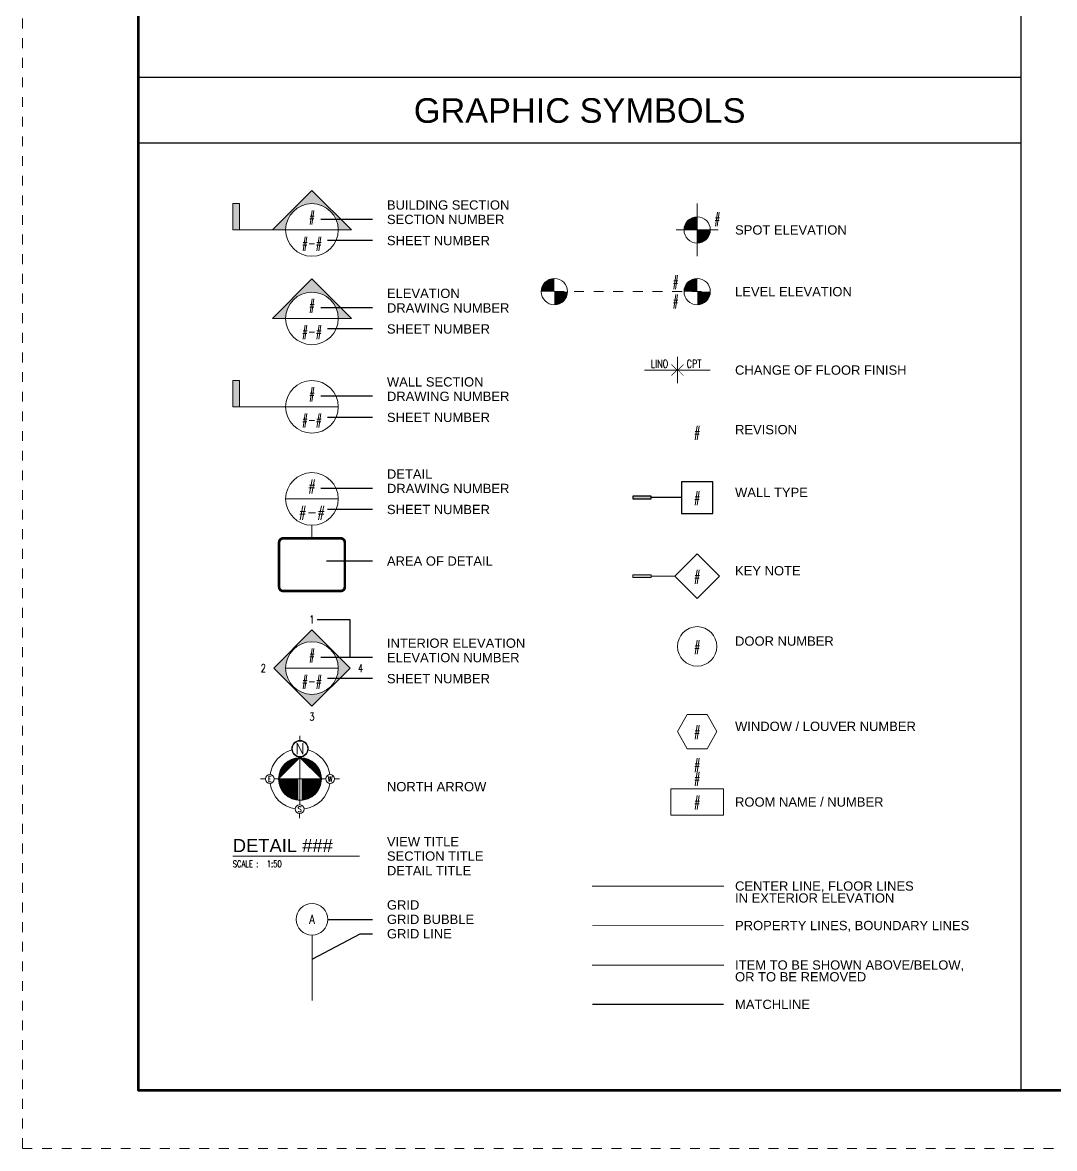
# Paper-space layout 'Symbols A1' of a CAD drawing. Header units: inches. Extents: x 0 to 35.1, y 0 to 23.5.
# Drawn here: x 0 to 10.51, y 0 to 11.46 of the extents above; entities that cross this region are included whole.
import ezdxf
from ezdxf.enums import TextEntityAlignment as Align

# ---------------------------------------------------------------- set-up
doc = ezdxf.new("R2010")
doc.units = ezdxf.units.IN
for name, pattern in [('CENTER', [2, 1.25, -0.25, 0.25, -0.25]), ('DASHDOT', [1, 0.5, -0.25, 0, -0.25]), ('DASHED', [0.75, 0.5, -0.25]), ('HIDDEN', [0.375, 0.25, -0.125]), ('PHANTOM', [2.5, 1.25, -0.25, 0.25, -0.25, 0.25, -0.25])]:
    doc.linetypes.add(name, pattern=pattern)
for name, color, linetype, lineweight in [('A-ANNO-GRID-IDEN', 4, 'Continuous', 5), ('A-ANNO-GRID-LINES', 20, 'CENTER', 13), ('A-ANNO-SYMB', 152, 'Continuous', 5), ('A-AREA', 172, 'Continuous', 15), ('A-DOOR-IDEN', 4, 'Continuous', 5), ('A-FLOR', 4, 'Continuous', 5), ('A-GLAZ-IDEN', 4, 'Continuous', 5), ('A-ROOM-IDEN', 10, 'Continuous', 5), ('G-ANNO-TEXT', 3, 'Continuous', 15), ('G-ANNO-TEXT-BOLD', 1, 'Continuous', 15), ('G-ANNO-TTLB', 7, 'Continuous', 50), ('G-PAPR-MEDM', 6, 'Continuous', 30), ('G-PAPR-THCK', 4, 'Continuous', 100)]:
    doc.layers.add(name, color=color, linetype=linetype, lineweight=lineweight)
doc.layers.add('A-ANNO-TXT', color=4, linetype='Continuous')
doc.layers.add('A-WALL', color=152, linetype='Continuous')
doc.layers.add('G-ANNO-REFR', color=253, linetype='DASHDOT', lineweight=5, plot=False)
doc.styles.add('C2', font='romanc.shx')
doc.styles.add('C3', font='romanc.shx', dxfattribs={"width": 0.9, "height": 9})
doc.styles.add('LLARGE', font='arial.ttf', dxfattribs={"height": 0.25})
doc.styles.add('NOTES', font='arial.ttf', dxfattribs={"height": 2})
doc.styles.add('NOTES_ROMANS', font='romans.shx', dxfattribs={"width": 0.75})
doc.styles.add('Small text', font='arial.ttf', dxfattribs={"height": 2.4})
doc.styles.add('SUB-TITLE', font='swisscb.ttf')
doc.styles.add('SUB-TITLE-2', font='swissc.ttf')
doc.styles.add('TITLE', font='swisscb.ttf')
doc.styles.add('TITLE_ARIAL', font='arial.ttf')

# ---------------------------------------------------------------- blocks, each defined once
blk = doc.blocks.new('*U173')
at = {"layer": 'G-ANNO-REFR'}
blk.add_lwpolyline([(0, 0), (892, 0), (892, 597), (0, 597)], close=True, dxfattribs=at)
at = {"layer": 'G-PAPR-THCK'}
blk.add_lwpolyline([(30, 582), (877, 582), (877, 15), (30, 15)], close=True, dxfattribs=at)
at = {"layer": 'G-ANNO-TEXT'}
for tag, p, height, style in [('GENERAL_NOTES_001', (801.7, 574.93), 2, 'NOTES'), ('GENERAL_NOTES_002', (802, 571.56), 2, 'NOTES'), ('GENERAL_NOTES_003', (802, 568.19), 2, 'NOTES'), ('GENERAL_NOTES_004', (802, 564.82), 2, 'NOTES'), ('GENERAL_NOTES_005', (802, 561.46), 2, 'NOTES'), ('GENERAL_NOTES_006', (802, 558.09), 2, 'NOTES'), ('GENERAL_NOTES_007', (802, 554.75), 2, 'NOTES'), ('GENERAL_NOTES_008', (801.92, 551.38), 2, 'NOTES'), ('GENERAL_NOTES_009', (802, 548.02), 2, 'NOTES'), ('GENERAL_NOTES_010', (802, 544.65), 2, 'NOTES'), ('GENERAL_NOTES_011', (802, 541.28), 2, 'NOTES'), ('GENERAL_NOTES_012', (802, 537.91), 2, 'NOTES'), ('GENERAL_NOTES_013', (802, 534.54), 2, 'NOTES'), ('GENERAL_NOTES_014', (802, 531.17), 2, 'NOTES'), ('GENERAL_NOTES_015', (802, 527.8), 2, 'NOTES'), ('GENERAL_NOTES_016', (802, 524.43), 2, 'NOTES'), ('GENERAL_NOTES_017', (801.88, 521.07), 2, 'NOTES'), ('GENERAL_NOTES_018', (802, 517.7), 2, 'NOTES'), ('GENERAL_NOTES_019', (801.96, 514.33), 2, 'NOTES'), ('GENERAL_NOTES_020', (802, 510.96), 2, 'NOTES'), ('GENERAL_NOTES_021', (801.88, 507.59), 2, 'NOTES'), ('GENERAL_NOTES_022', (802, 504.22), 2, 'NOTES'), ('GENERAL_NOTES_023', (801.89, 500.85), 2, 'NOTES'), ('GENERAL_NOTES_024', (802, 497.49), 2, 'NOTES'), ('GENERAL_NOTES_025', (801.87, 494.12), 2, 'NOTES'), ('GENERAL_NOTES_026', (802, 490.75), 2, 'NOTES'), ('GENERAL_NOTES_027', (802, 487.38), 2, 'NOTES'), ('GENERAL_NOTES_028', (802, 484.01), 2, 'NOTES'), ('GENERAL_NOTES_029', (802, 480.64), 2, 'NOTES'), ('GENERAL_NOTES_030', (801.89, 477.27), 2, 'NOTES'), ('GENERAL_NOTES_031', (802, 473.9), 2, 'NOTES'), ('GENERAL_NOTES_032', (802, 470.53), 2, 'NOTES'), ('GENERAL_NOTES_033', (802, 467.17), 2, 'NOTES'), ('GENERAL_NOTES_034', (801.88, 463.8), 2, 'NOTES'), ('GENERAL_NOTES_035', (802, 460.43), 2, 'NOTES'), ('SHEET_NOTES_001', (801.7, 440.81), 2, 'NOTES'), ('SHEET_NOTES_002', (801.92, 437.44), 2, 'NOTES'), ('SHEET_NOTES_003', (801.88, 434.07), 2, 'NOTES'), ('SHEET_NOTES_004', (801.96, 430.71), 2, 'NOTES'), ('SHEET_NOTES_005', (801.88, 427.34), 2, 'NOTES'), ('SHEET_NOTES_006', (801.89, 423.97), 2, 'NOTES'), ('SHEET_NOTES_007', (801.87, 420.6), 2, 'NOTES'), ('KEY_NOTES_001', (801.7, 324.29), 2, 'NOTES'), ('KEY_NOTES_002', (801.92, 320.92), 2, 'NOTES'), ('STRUCTURAL_CONSULTANT_NAME', (801.89, 168.81), 3, 'SUB-TITLE-2'), ('STRUCTURAL_CONSULTANT_ADDRESS1', (801.89, 164.81), 2, 'SUB-TITLE-2'), ('STRUCTURAL_CONSULTANT_ADDRESS2', (801.89, 161.43), 2, 'SUB-TITLE-2'), ('STRUCTURAL_CONSULTANT_PHONE', (801.89, 158.09), 2, 'SUB-TITLE-2'), ('MEP_CONSULTANT_NAME', (801.89, 147.61), 3, 'SUB-TITLE-2'), ('MEP_CONSULTANT_ADDRESS1', (801.89, 143.59), 2, 'SUB-TITLE-2'), ('MEP_CONSULTANT_ADDRESS2', (801.89, 140.21), 2, 'SUB-TITLE-2'), ('MEP_CONSULTANT_PHONE', (801.89, 136.88), 2, 'SUB-TITLE-2'), ('CLIENTNAME', (801.89, 124.46), 3, 'SUB-TITLE-2'), ('CLIENTADDRESS1', (801.89, 120.39), 2, 'SUB-TITLE-2'), ('CLIENTADDRESS2', (801.89, 117.01), 2, 'SUB-TITLE-2'), ('CLIENTPHONE', (801.89, 113.68), 2, 'SUB-TITLE-2'), ('DRAWING_NO', (820, 71.42), 4, 'SUB-TITLE-2')]:
    blk.add_attdef(tag, p, '', height=height, dxfattribs=dict(at, style=style))
at = {"layer": 'G-ANNO-TEXT', "style": 'SUB-TITLE-2'}
for tag, p in [('REV_NO14', (804.16, 252.81)), ('REV_DATE14', (812.97, 252.81)), ('DRAWN_BY14', (824.4, 252.81)), ('CHECKED_BY14', (837.16, 252.81)), ('REV_NO13', (804.16, 248.81)), ('REV_DATE13', (812.97, 248.81)), ('DRAWN_BY13', (824.4, 248.81)), ('CHECKED_BY13', (837.16, 248.81)), ('REV_NO12', (804.16, 244.81)), ('REV_DATE12', (812.97, 244.81)), ('DRAWN_BY12', (824.4, 244.81)), ('CHECKED_BY12', (837.16, 244.81)), ('REV_NO11', (804.16, 240.81)), ('REV_DATE11', (812.97, 240.81)), ('DRAWN_BY11', (824.4, 240.81)), ('CHECKED_BY11', (837.16, 240.81)), ('REV_NO10', (804.16, 236.81)), ('REV_DATE10', (812.97, 236.81)), ('DRAWN_BY10', (824.4, 236.81)), ('CHECKED_BY10', (837.16, 236.81)), ('REV_NO9', (804.16, 232.81)), ('REV_DATE9', (812.97, 232.81)), ('DRAWN_BY9', (824.4, 232.81)), ('CHECKED_BY9', (837.16, 232.81)), ('REV_NO8', (804.16, 228.81)), ('REV_DATE8', (812.97, 228.81)), ('DRAWN_BY8', (824.4, 228.81)), ('CHECKED_BY8', (837.16, 228.81)), ('REV_NO7', (804.16, 224.81)), ('REV_DATE7', (812.97, 224.81)), ('DRAWN_BY7', (824.4, 224.81)), ('CHECKED_BY7', (837.16, 224.81)), ('REV_NO6', (804.16, 220.81)), ('REV_DATE6', (812.97, 220.81)), ('DRAWN_BY6', (824.4, 220.81)), ('CHECKED_BY6', (837.16, 220.81)), ('REV_NO5', (804.16, 216.81)), ('REV_DATE5', (812.97, 216.81)), ('DRAWN_BY5', (824.4, 216.81)), ('CHECKED_BY5', (837.16, 216.81)), ('REV_NO4', (804.16, 212.81)), ('REV_DATE4', (812.97, 212.81)), ('DRAWN_BY4', (824.4, 212.81)), ('CHECKED_BY4', (837.16, 212.81)), ('REV_NO3', (804.16, 208.81)), ('REV_DATE3', (812.97, 208.81)), ('DRAWN_BY3', (824.4, 208.81)), ('CHECKED_BY3', (837.16, 208.81)), ('REV_NO2', (804.16, 204.81)), ('REV_DATE2', (812.97, 204.81)), ('DRAWN_BY2', (824.4, 204.81)), ('CHECKED_BY2', (837.16, 204.81)), ('REV_NO1', (804.16, 200.81)), ('REV_DATE1', (812.97, 200.81)), ('DRAWN_BY1', (824.4, 200.81)), ('CHECKED_BY1', (837.16, 200.81)), ('REV_NO0', (804.16, 196.81)), ('REV_DATE0', (812.97, 196.81)), ('DRAWN_BY0', (824.4, 196.81)), ('CHECKED_BY0', (837.16, 196.81))]:
    blk.add_attdef(tag, text='', height=1.6, dxfattribs=at).set_placement(p, align=Align.MIDDLE)
for tag, p in [('REV_DESCRIPTION14', (845.14, 252.81)), ('REV_DESCRIPTION13', (845.14, 248.81)), ('REV_DESCRIPTION12', (845.14, 244.81)), ('REV_DESCRIPTION11', (845.14, 240.81)), ('REV_DESCRIPTION10', (845.14, 236.81)), ('REV_DESCRIPTION9', (845.14, 232.81)), ('REV_DESCRIPTION8', (845.14, 228.81)), ('REV_DESCRIPTION7', (845.14, 224.81)), ('REV_DESCRIPTION6', (845.14, 220.81)), ('REV_DESCRIPTION5', (845.14, 216.81)), ('REV_DESCRIPTION4', (845.14, 212.81)), ('REV_DESCRIPTION3', (845.14, 208.81)), ('REV_DESCRIPTION2', (845.14, 204.81)), ('REV_DESCRIPTION1', (845.14, 200.81)), ('REV_DESCRIPTION0', (845.14, 196.81))]:
    blk.add_attdef(tag, text='', height=1.6, dxfattribs=at).set_placement(p, align=Align.MIDDLE_LEFT)
for tag, p in [('PROJECT_NAME1', (820, 110.73)), ('PROJECT_NAME2', (820, 106.73)), ('PROJECT_CODE', (820, 102)), ('RELEASE', (820, 97.57)), ('STAGE', (820, 93.06)), ('DRAWING_TITLE', (820, 88.56))]:
    blk.add_attdef(tag, text='', height=2.4, dxfattribs=at).set_placement(p, align=Align.TOP_LEFT)
at = {"layer": 'G-ANNO-TEXT'}
for tag, height, style, p in [('CURRENT_REV', 4, 'TITLE', (868, 71.42)), ('DRAWN_BY', 2.4, 'SUB-TITLE-2', (810, 62.5)), ('CHECKED_BY', 2.4, 'SUB-TITLE-2', (829, 62.5)), ('SCALE', 2.4, 'SUB-TITLE-2', (849, 62.5)), ('ISSUE_DATE', 2.4, 'SUB-TITLE-2', (868, 62.5))]:
    blk.add_attdef(tag, text='', height=height, dxfattribs=dict(at, style=style)).set_placement(p, align=Align.CENTER)
at = {"layer": 'G-ANNO-TEXT', "style": 'SUB-TITLE'}
blk.add_attdef('FILE_NAME', text='', height=1.6, rotation=90, dxfattribs=at).set_placement((878, 25.93), align=Align.TOP_LEFT)
blk = doc.blocks.new('*U64')
blk.add_line((-10, 0), (10, 0))
blk.add_circle((0, 0), 10)
at = {"color": 7, "style": 'NOTES_ROMANS'}
for tag, p in [('DRAWINGNUMBER', (0, 5)), ('SHEETNUMBER', (0, -5))]:
    blk.add_attdef(tag, text='', height=3.5, dxfattribs=at).set_placement(p, align=Align.MIDDLE_CENTER)
blk = doc.blocks.new('*U65')
h = blk.add_hatch(color=256)
h.dxf.hatch_style = 1
h.paths.add_polyline_path([(0, 15), (-15, 0), (-10, 0, -1), (10, 0), (15, 0)])
for p, q in [((-15, 0), (0, 15)), ((15, 0), (0, 15)), ((-15, 0), (15, 0))]:
    blk.add_line(p, q)
blk.add_circle((0, 0), 10)
at = {"color": 7, "style": 'NOTES_ROMANS', "width": 0.75}
for tag, p in [('DRAWINGNUMBER', (0, 5)), ('SHEETNUMBER', (0, -5))]:
    blk.add_attdef(tag, text='', height=3.5, dxfattribs=at).set_placement(p, align=Align.MIDDLE_CENTER)
blk = doc.blocks.new('*U66')
h = blk.add_hatch(color=256)
h.dxf.hatch_style = 1
h.paths.add_polyline_path([(14.5, 0), (0, 14.5), (-14.5, 0), (0, -14.5)])
h.paths.add_polyline_path([(-10, 0, -1), (10, 0, -1)], flags=16)
blk.add_line((-10, 0), (10, 0))
for points in [[(-14.5, 0), (0, 14.5), (14.5, 0)], [(-14.5, 0), (0, -14.5), (14.5, 0)]]:
    blk.add_lwpolyline(points)
blk.add_circle((0, 0), 10)
at = {"color": 7, "style": 'NOTES_ROMANS', "width": 0.75}
for tag, p in [('ELEVATIONGNUMBER', (0, 5)), ('SHEETNUMBER', (0, -5))]:
    blk.add_attdef(tag, text='', height=3.5, dxfattribs=at).set_placement(p, align=Align.MIDDLE_CENTER)
blk = doc.blocks.new('Spot Elevation')
at = {"layer": 'A-ANNO-SYMB'}
h = blk.add_hatch(color=8, dxfattribs=at)
h.dxf.hatch_style = 1
h.paths.add_polyline_path([(0, 0), (0, 5, 0.414214), (-5, 0)])
h = blk.add_hatch(color=8, dxfattribs=at)
h.dxf.hatch_style = 1
h.paths.add_polyline_path([(5, 0), (0, 0), (0, -5, 0.414214)])
at = {"layer": 'A-ANNO-SYMB', "color": 8}
for p, q in [((0, 10), (0, -10)), ((-8, 0), (8, 0))]:
    blk.add_line(p, q, dxfattribs=at)
blk.add_circle((0, 0), 5, dxfattribs=at)
at = {"color": 7, "style": 'LLARGE', "width": 0.75}
blk.add_attdef('SPOTELEVATION', text='', height=3.5, dxfattribs=at).set_placement((6.5, 1.5), align=Align.BOTTOM_LEFT)
blk = doc.blocks.new('REVISION')
at = {"layer": 'G-ANNO-TEXT', "style": 'SUB-TITLE'}
for tag, p in [('REV_NO', (3.16, 2)), ('REV_DATE', (11.97, 2)), ('DRAWN_BY', (23.4, 2)), ('CHECKED_BY', (36.16, 2))]:
    blk.add_attdef(tag, text='', height=1.6, dxfattribs=at).set_placement(p, align=Align.MIDDLE)
blk.add_attdef('REV_DESCRIPTION', text='', height=1.6, dxfattribs=at).set_placement((44.14, 2), align=Align.MIDDLE_LEFT)
blk = doc.blocks.new('Door Number')
blk.add_circle((0, 0), 7.5)
at = {"style": 'LLARGE', "width": 0.75}
blk.add_attdef('DOORNUMBER', text='', height=3.5, dxfattribs=at).set_placement((0, 0), align=Align.MIDDLE_CENTER)
blk = doc.blocks.new('Window Number')
blk.add_lwpolyline([(-7.5, 0), (-3.75, -6.5), (3.75, -6.5), (7.5, 0), (3.75, 6.5), (-3.75, 6.5)], close=True)
at = {"style": 'LLARGE', "width": 0.75}
blk.add_attdef('WINDOWNUMBER', text='', height=3.5, dxfattribs=at).set_placement((0, 0), align=Align.MIDDLE_CENTER)
blk = doc.blocks.new('Room Name-Number')
blk.add_line((-10, -5), (10, -5))
blk.add_lwpolyline([(10, -5), (10, 5), (-10, 5), (-10, -5)])
at = {"color": 7, "style": 'LLARGE', "width": 0.75}
for tag, p in [('ROOMNAME1', (0, 14.25)), ('ROOMNAME2', (0, 9)), ('ROOMNUMBER', (0, 0))]:
    blk.add_attdef(tag, text='', height=3.5, dxfattribs=at).set_placement(p, align=Align.MIDDLE_CENTER)
blk = doc.blocks.new('*U63')
blk.add_line((0, 0), (48.21, 0))
at = {"style": 'NOTES_ROMANS', "width": 0.75}
blk.add_text('SCALE :', height=2.5, dxfattribs=at).set_placement((0, -4.96), align=Align.BOTTOM_LEFT)
at = {"style": 'TITLE_ARIAL'}
blk.add_attdef('DETAILTITLE', text='', height=5, dxfattribs=at).set_placement((0, 0), align=Align.BOTTOM_LEFT)
at = {"style": 'NOTES_ROMANS', "width": 0.75}
blk.add_attdef('SCALE', text='', height=2.5, dxfattribs=at).set_placement((12.94, -4.96), align=Align.BOTTOM_LEFT)
blk = doc.blocks.new('Grid Bubble')
blk.add_circle((0, 0), 6)
at = {"color": 7, "style": 'NOTES_ROMANS', "width": 0.75}
blk.add_attdef('GRIDUMBER', text='', height=5, dxfattribs=at).set_placement((0, 0), align=Align.MIDDLE_CENTER)
blk = doc.blocks.new('Building Section')
h = blk.add_hatch(color=256)
h.dxf.hatch_style = 1
h.paths.add_polyline_path([(0, 15), (-15, 0), (-10, 0, -1), (10, 0), (15, 0)])
h = blk.add_hatch(color=256)
h.dxf.hatch_style = 1
h.paths.add_polyline_path([(-30.1, 0), (-27.6, 0), (-27.6, 10), (-30.1, 10)])
for p, q in [((-15, 0), (0, 15)), ((15, 0), (0, 15)), ((-15, 0), (15, 0))]:
    blk.add_line(p, q)
blk.add_lwpolyline([(-30.1, 0), (-27.6, 0), (-27.6, 10), (-30.1, 10)], close=True)
blk.add_lwpolyline([(-10, 0), (-30.1, 0)])
blk.add_circle((0, 0), 10)
at = {"color": 7, "style": 'NOTES_ROMANS', "width": 0.75}
for tag, p in [('SECTIONNUMBER', (0, 5)), ('SHEETNUMBER', (0, -5))]:
    blk.add_attdef(tag, text='', height=3.5, dxfattribs=at).set_placement(p, align=Align.MIDDLE_CENTER)
blk = doc.blocks.new('Wall Section')
h = blk.add_hatch(color=256)
h.dxf.hatch_style = 1
h.paths.add_polyline_path([(-30.1, 0), (-27.6, 0), (-27.6, 10), (-30.1, 10)])
for p, q in [((-30.1, 0), (-10, 0)), ((-10, 0), (10, 0))]:
    blk.add_line(p, q)
blk.add_lwpolyline([(-30.1, 0), (-27.6, 0), (-27.6, 10), (-30.1, 10)], close=True)
blk.add_circle((0, 0), 10)
at = {"color": 7, "style": 'NOTES_ROMANS', "width": 0.75}
for tag, p in [('DRAWINGNUMBER', (0, 5)), ('SHEETNUMBER', (0, -5))]:
    blk.add_attdef(tag, text='', height=3.5, dxfattribs=at).set_placement(p, align=Align.MIDDLE_CENTER)
blk = doc.blocks.new('Keynote')
h = blk.add_hatch(color=256)
h.dxf.hatch_style = 1
h.paths.add_polyline_path([(-17.48, -0.5), (-17.48, 0.5), (-24.48, 0.5), (-24.48, -0.5)])
for points in [[(0, 8.49), (-8.49, 0), (0, -8.49), (8.49, 0)], [(-24.48, -0.5), (-17.48, -0.5), (-17.48, 0.5), (-24.48, 0.5)]]:
    blk.add_lwpolyline(points, close=True)
blk.add_lwpolyline([(-8.49, 0), (-17.48, 0)])
at = {"style": 'NOTES_ROMANS', "width": 0.75}
blk.add_attdef('KEYNOTE', text='', height=3.5, dxfattribs=at).set_placement((0, 0), align=Align.MIDDLE_CENTER)
blk = doc.blocks.new('Wall Type')
h = blk.add_hatch(color=256)
h.dxf.hatch_style = 1
h.paths.add_polyline_path([(-17.48, -0.5), (-17.48, 0.5), (-24.48, 0.5), (-24.48, -0.5)])
for points in [[(6, 6), (-6, 6), (-6, -6), (6, -6)], [(-24.48, -0.5), (-17.48, -0.5), (-17.48, 0.5), (-24.48, 0.5)]]:
    blk.add_lwpolyline(points, close=True)
blk.add_lwpolyline([(-6, 0), (-17.48, 0)])
at = {"style": 'NOTES_ROMANS', "width": 0.75}
blk.add_attdef('WALLTYPE', text='', height=3.5, dxfattribs=at).set_placement((0, 0), align=Align.MIDDLE_CENTER)
blk = doc.blocks.new('*U156')
at = {"layer": 'A-ANNO-SYMB'}
h = blk.add_hatch(color=8, dxfattribs=at)
h.dxf.hatch_style = 1
h.paths.add_polyline_path([(-54.32, 0), (-54.32, 5, 0.414214), (-59.32, 0)])
h = blk.add_hatch(color=8, dxfattribs=at)
h.dxf.hatch_style = 1
h.paths.add_polyline_path([(0, 0), (0, 5, 0.414214), (-5, 0)])
h = blk.add_hatch(color=8, dxfattribs=at)
h.dxf.hatch_style = 1
h.paths.add_polyline_path([(-49.32, 0), (-54.32, 0), (-54.32, -5, 0.414214)])
h = blk.add_hatch(color=8, dxfattribs=at)
h.dxf.hatch_style = 1
h.paths.add_polyline_path([(5, 0), (0, 0), (0, -5, 0.414214)])
at = {"layer": 'A-ANNO-SYMB', "color": 8, "linetype": 'HIDDEN', "ltscale": 10}
blk.add_line((-54.32, 0), (5, 0), dxfattribs=at)
at = {"layer": 'A-ANNO-SYMB', "color": 8}
for centre in [(-54.32, 0), (0, 0)]:
    blk.add_circle(centre, 5, dxfattribs=at)
at = {"color": 7, "style": 'NOTES_ROMANS', "width": 0.75}
for tag, p in [('LEVEL', (-7, 1)), ('ELEVATION', (-7, -6.33))]:
    blk.add_attdef(tag, text='', height=3.5, dxfattribs=at).set_placement(p, align=Align.BOTTOM_RIGHT)
blk = doc.blocks.new('*X0')
at = {"color": 0}
for p, q in [((3709.6, 306.2), (3711.4, 306.2)), ((3710.9, 306.9), (3711.1, 306.9)), ((3711.3, 306.9), (3735.5, 306.9)), ((3712.3, 307.5), (3734.1, 307.5)), ((3713, 306.2), (3736.8, 306.2)), ((3714, 308.1), (3732.4, 308.1)), ((3716.1, 308.8), (3730.3, 308.8)), ((3719.4, 309.4), (3727, 309.4)), ((3696, 290.6), (3718.6, 290.6)), ((3696.2, 291.2), (3718.3, 291.2)), ((3696.4, 291.9), (3718, 291.9)), ((3696.7, 292.5), (3717.7, 292.5)), ((3697, 293.1), (3717.4, 293.1)), ((3697.3, 293.8), (3717.1, 293.8)), ((3697.6, 294.4), (3716.9, 294.4)), ((3698, 295), (3716.6, 295)), ((3698.4, 295.6), (3716.3, 295.6)), ((3698.7, 296.2), (3716, 296.2)), ((3699.2, 296.9), (3715.7, 296.9)), ((3699.6, 297.5), (3715.4, 297.5)), ((3700.1, 298.1), (3715.1, 298.1)), ((3700.5, 298.8), (3714.8, 298.8)), ((3701.1, 299.4), (3714.6, 299.4)), ((3701.6, 300), (3714.3, 300)), ((3702.2, 300.6), (3714, 300.6)), ((3702.8, 301.2), (3713.7, 301.2)), ((3703.4, 301.9), (3713.4, 301.9)), ((3704.1, 302.5), (3713.1, 302.5)), ((3704.9, 303.1), (3712.8, 303.1)), ((3705.7, 303.8), (3712.5, 303.8)), ((3706.5, 304.4), (3712.3, 304.4)), ((3707.5, 305), (3712, 305)), ((3708.5, 305.6), (3711.7, 305.6)), ((3714.7, 305.6), (3737.9, 305.6)), ((3716.4, 305), (3738.9, 305)), ((3718.1, 304.4), (3739.8, 304.4)), ((3719.8, 303.8), (3740.7, 303.8)), ((3721.5, 303.1), (3741.5, 303.1)), ((3723.1, 302.5), (3742.2, 302.5)), ((3724.8, 301.9), (3742.9, 301.9)), ((3726.5, 301.2), (3743.6, 301.2)), ((3728.2, 300.6), (3744.2, 300.6)), ((3729.9, 300), (3744.8, 300)), ((3731.6, 299.4), (3745.3, 299.4)), ((3733.3, 298.8), (3745.8, 298.8)), ((3735, 298.1), (3746.3, 298.1)), ((3736.7, 297.5), (3746.8, 297.5)), ((3738.3, 296.9), (3747.2, 296.9)), ((3740, 296.2), (3747.6, 296.2)), ((3741.7, 295.6), (3748, 295.6)), ((3743.4, 295), (3748.4, 295)), ((3745.1, 294.4), (3748.7, 294.4)), ((3746.8, 293.8), (3749.1, 293.8)), ((3748.5, 293.1), (3749.4, 293.1)), ((3748.8, 290.6), (3750.4, 290.6)), ((3749, 291.2), (3750.2, 291.2)), ((3749.2, 291.9), (3749.9, 291.9)), ((3749.5, 292.5), (3749.7, 292.5)), ((3694.2, 282.5), (3720.1, 282.5)), ((3694.2, 281.9), (3718.8, 281.9)), ((3694.2, 281.2), (3717.4, 281.2)), ((3694.2, 280.6), (3716.1, 280.6)), ((3694.2, 280), (3714.7, 280)), ((3694.2, 279.4), (3713.3, 279.4)), ((3694.2, 278.8), (3712, 278.8)), ((3694.3, 283.8), (3721.7, 283.8)), ((3694.3, 283.1), (3721.5, 283.1)), ((3694.3, 278.1), (3710.6, 278.1)), ((3694.3, 277.5), (3709.3, 277.5)), ((3694.4, 284.4), (3721.5, 284.4)), ((3694.4, 276.9), (3707.9, 276.9)), ((3694.5, 285), (3721.2, 285)), ((3694.5, 276.2), (3706.5, 276.2)), ((3694.6, 285.6), (3720.9, 285.6)), ((3694.6, 275.6), (3705.2, 275.6)), ((3694.7, 286.2), (3720.6, 286.2)), ((3694.9, 286.9), (3720.3, 286.9)), ((3695, 287.5), (3720, 287.5)), ((3695.2, 288.1), (3719.7, 288.1)), ((3695.3, 288.8), (3719.4, 288.8)), ((3695.5, 289.4), (3719.2, 289.4)), ((3695.7, 290), (3718.9, 290)), ((3719.6, 275.6), (3725.5, 275.6)), ((3720.9, 276.2), (3725.2, 276.2)), ((3722.3, 276.9), (3724.9, 276.9)), ((3723.6, 277.5), (3724.6, 277.5)), ((3743.2, 275.6), (3751.8, 275.6)), ((3743.5, 276.2), (3751.9, 276.2)), ((3743.7, 276.9), (3752, 276.9)), ((3743.9, 277.5), (3752, 277.5)), ((3744.2, 278.1), (3752.1, 278.1)), ((3744.4, 278.8), (3752.2, 278.8)), ((3744.6, 279.4), (3752.2, 279.4)), ((3744.9, 280), (3752.2, 280)), ((3745.1, 280.6), (3752.2, 280.6)), ((3745.3, 281.2), (3752.2, 281.2)), ((3745.5, 281.9), (3752.2, 281.9)), ((3745.8, 282.5), (3752.2, 282.5)), ((3746, 283.1), (3752.1, 283.1)), ((3746.2, 283.8), (3752, 283.8)), ((3746.5, 284.4), (3752, 284.4)), ((3746.7, 285), (3751.9, 285)), ((3746.9, 285.6), (3751.8, 285.6)), ((3747.2, 286.2), (3751.7, 286.2)), ((3747.4, 286.9), (3751.5, 286.9)), ((3747.6, 287.5), (3751.4, 287.5)), ((3747.9, 288.1), (3751.2, 288.1)), ((3748.1, 288.8), (3751, 288.8)), ((3748.3, 289.4), (3750.9, 289.4)), ((3748.6, 290), (3750.6, 290)), ((3694.7, 275), (3703.8, 275)), ((3694.8, 274.4), (3702.5, 274.4)), ((3695, 273.8), (3701.1, 273.8)), ((3695.1, 273.1), (3699.8, 273.1)), ((3695.3, 272.5), (3698.4, 272.5)), ((3695.5, 271.9), (3697, 271.9)), ((3695.9, 270.6), (3696, 270.6)), ((3696.2, 270), (3696.3, 270)), ((3696.4, 269.4), (3696.6, 269.4)), ((3696.7, 268.8), (3696.9, 268.8)), ((3697, 268.1), (3697.2, 268.1)), ((3697.3, 267.5), (3697.4, 267.5)), ((3697.6, 266.9), (3697.7, 266.9)), ((3698, 266.2), (3698, 266.2)), ((3698.3, 265.6), (3730.1, 265.6)), ((3698.7, 265), (3730.4, 265)), ((3699.1, 264.4), (3730.6, 264.4)), ((3699.2, 266.2), (3729.8, 266.2)), ((3699.6, 263.8), (3730.9, 263.8)), ((3700, 263.1), (3731.2, 263.1)), ((3700.5, 266.9), (3729.5, 266.9)), ((3700.5, 262.5), (3731.5, 262.5)), ((3701, 261.9), (3731.8, 261.9)), ((3701.6, 261.2), (3732.1, 261.2)), ((3701.9, 267.5), (3729.2, 267.5)), ((3702.1, 260.6), (3732.4, 260.6)), ((3702.7, 260), (3732.7, 260)), ((3703.2, 268.1), (3728.9, 268.1)), ((3704.6, 268.8), (3728.6, 268.8)), ((3706, 269.4), (3728.4, 269.4)), ((3707.3, 270), (3728.1, 270)), ((3708.7, 270.6), (3727.8, 270.6)), ((3710, 271.2), (3727.5, 271.2)), ((3711.4, 271.9), (3727.2, 271.9)), ((3712.8, 272.5), (3726.9, 272.5)), ((3714.1, 273.1), (3726.6, 273.1)), ((3715.5, 273.8), (3726.3, 273.8)), ((3716.8, 274.4), (3726.1, 274.4)), ((3718.2, 275), (3725.8, 275)), ((3737.4, 260), (3743.6, 260)), ((3737.7, 260.6), (3744.2, 260.6)), ((3737.9, 261.2), (3744.8, 261.2)), ((3738.1, 261.9), (3745.4, 261.9)), ((3738.4, 262.5), (3745.9, 262.5)), ((3738.6, 263.1), (3746.4, 263.1)), ((3738.8, 263.8), (3746.8, 263.8)), ((3739.1, 264.4), (3747.3, 264.4)), ((3739.3, 265), (3747.7, 265)), ((3739.5, 265.6), (3748.1, 265.6)), ((3739.8, 266.2), (3748.4, 266.2)), ((3740, 266.9), (3748.8, 266.9)), ((3740.2, 267.5), (3749.1, 267.5)), ((3740.5, 268.1), (3749.4, 268.1)), ((3740.7, 268.8), (3749.7, 268.8)), ((3740.9, 269.4), (3750, 269.4)), ((3741.1, 270), (3750.2, 270)), ((3741.4, 270.6), (3750.4, 270.6)), ((3741.6, 271.2), (3750.7, 271.2)), ((3741.8, 271.9), (3750.9, 271.9)), ((3742.1, 272.5), (3751.1, 272.5)), ((3742.3, 273.1), (3751.2, 273.1)), ((3742.5, 273.8), (3751.4, 273.8)), ((3742.8, 274.4), (3751.5, 274.4)), ((3743, 275), (3751.7, 275)), ((3703.4, 259.4), (3732.9, 259.4)), ((3704.1, 258.8), (3733.2, 258.8)), ((3704.8, 258.1), (3733.5, 258.1)), ((3705.6, 257.5), (3733.8, 257.5)), ((3706.5, 256.9), (3734.1, 256.9)), ((3707.4, 256.2), (3734.4, 256.2)), ((3708.4, 255.6), (3734.7, 255.6)), ((3709.5, 255), (3735, 255)), ((3710.8, 254.4), (3735.2, 254.4)), ((3712.2, 253.8), (3734.2, 253.8)), ((3713.8, 253.1), (3732.5, 253.1)), ((3715.9, 252.5), (3730.5, 252.5)), ((3719, 251.9), (3727.3, 251.9)), ((3735.4, 254.4), (3735.6, 254.4)), ((3735.6, 255), (3736.9, 255)), ((3735.8, 255.6), (3738, 255.6)), ((3736.1, 256.2), (3739, 256.2)), ((3736.3, 256.9), (3739.9, 256.9)), ((3736.5, 257.5), (3740.8, 257.5)), ((3736.8, 258.1), (3741.6, 258.1)), ((3737, 258.8), (3742.3, 258.8)), ((3737.2, 259.4), (3743, 259.4))]:
    blk.add_line(p, q, dxfattribs=at)
blk = doc.blocks.new('North')
for p, q in [((0.24, 54.54), (0.24, 57.81)), ((0.24, 9.46), (0.24, 42.92)), ((0, 0), (0, 3.27))]:
    blk.add_line(p, q)
blk.add_lwpolyline([(-14.75, 27.55), (0.24, 42.53), (15.23, 27.55), (1.79, 27.55), (1.79, 12.64), (-1.31, 12.64), (-1.31, 27.55)], close=True)
for points in [[(-27.4, 27.55), (-24.04, 27.55)], [(-17.84, 27.55), (0.24, 27.55), (18.33, 27.55)], [(24.52, 27.55), (27.88, 27.55)]]:
    blk.add_lwpolyline(points)
for centre, radius in [((0.24, 48.73), 5.81), ((0.24, 48.73), 5.42), ((0.24, 27.55), 14.99), ((-20.94, 27.55), 3.1), ((21.42, 27.55), 3.1), ((0.01, 6.37), 3.1)]:
    blk.add_circle(centre, radius)
for start, end in [(105.7624, 171.61238), (8.38762, 74.2376), (188.38762, 261.61238), (278.38762, 351.61238)]:
    blk.add_arc((0.24, 27.55), 21.18, start, end)
at = {"xscale": -0.5163749999963909, "yscale": 0.5163750000065193, "zscale": 0.5163749999998025, "rotation": 294.6914369037128}
blk.add_blockref('*X0', (671.71, -1779.76), dxfattribs=at)
at = {"width": 0.85}
for s, height, style, p in [('N', 7.75, 'C3', (0.24, 48.73)), ('E', 3.87, 'C2', (-20.94, 27.55)), ('W', 3.87, 'C2', (21.42, 27.55)), ('S', 3.87, 'C2', (0.01, 6.37))]:
    blk.add_text(s, height=height, dxfattribs=dict(at, style=style)).set_placement(p, align=Align.MIDDLE)
blk = doc.blocks.new('Floor finish change')
at = {"layer": 'A-ANNO-SYMB'}
for p, q in [((-0.12, -3.4), (-0.12, 3.4)), ((-8.61, 0), (8.37, 0))]:
    blk.add_line(p, q, dxfattribs=at)
for points in [[(-1.68, 1.44, 0.17, 0.17, 0), (-0.24, 0, 0.17, 0.17, 0), (-1.68, -1.44, 0, 0, 0)], [(1.44, 1.44, 0.17, 0.17, 0), (0, 0, 0.17, 0.17, 0), (1.44, -1.44, 0, 0, 0)]]:
    blk.add_lwpolyline(points, format="xyseb", dxfattribs=at)
at = {"layer": 'A-ANNO-SYMB', "style": 'NOTES_ROMANS', "width": 0.75}
blk.add_text('LINO', height=2.038, dxfattribs=at).set_placement((-2.5, 0), align=Align.BOTTOM_RIGHT)
blk.add_text('CPT', height=2.038, dxfattribs=at).set_placement((2.26, 0), align=Align.BOTTOM_LEFT)

psp = doc.layouts.new('Symbols A1')

# ---------------------------------------------------------------- linework, layer by layer
at = {"layer": 'A-ANNO-GRID-LINES', "ltscale": 10}
psp.add_line((2.949, 2.173), (2.949, 1.506), dxfattribs=at)
at = {"layer": 'A-ANNO-SYMB'}
psp.add_line((2.948, 6.345), (2.948, 6.212), dxfattribs=at)
at = {"layer": 'A-ANNO-SYMB', "linetype": 'HIDDEN', "ltscale": 15}
psp.add_line((5.804, 1.868), (7.143, 1.868), dxfattribs=at)
at = {"layer": 'A-ANNO-SYMB', "linetype": 'HIDDEN', "ltscale": 10, "const_width": 0.0268}
psp.add_lwpolyline([(2.654, 5.676), (3.243, 5.676, 0.414214), (3.283, 5.716), (3.283, 6.171, 0.414214), (3.243, 6.212), (2.654, 6.212, 0.414214), (2.614, 6.171), (2.614, 5.716, 0.414214)], format="xyb", close=True, dxfattribs=at)
at = {"layer": 'A-ANNO-SYMB', "linetype": 'DASHED', "ltscale": 15, "const_width": 0.0134}
psp.add_lwpolyline([(5.804, 1.467), (7.143, 1.467)], dxfattribs=at)
at = {"layer": 'A-ANNO-TXT'}
for points in [[(3.564, 9.459), (3.04, 9.459)], [(3.564, 9.244), (3.107, 9.244)], [(3.564, 8.558), (3.04, 8.558)], [(3.564, 8.344), (3.107, 8.344)], [(3.564, 7.658), (3.04, 7.658)], [(3.564, 7.444), (3.107, 7.444)], [(3.564, 6.72), (3.04, 6.72)], [(3.564, 6.506), (3.107, 6.506)], [(3.564, 5.981), (3.095, 5.981)], [(3.002, 5.386), (3.335, 5.386), (3.335, 4.998)], [(3.564, 4.998), (3.04, 4.998)], [(3.564, 4.784), (3.107, 4.784)], [(3.11, 2.333), (3.565, 2.333)], [(2.949, 1.928), (3.438, 2.186), (3.565, 2.186)]]:
    psp.add_lwpolyline(points, dxfattribs=at)
at = {"layer": 'A-AREA', "linetype": 'PHANTOM', "ltscale": 15, "const_width": 0.00669}
psp.add_lwpolyline([(5.804, 2.27), (7.143, 2.27)], dxfattribs=at)
at = {"layer": 'A-FLOR', "linetype": 'CENTER', "ltscale": 15}
psp.add_line((5.804, 2.672), (7.143, 2.672), dxfattribs=at)
at = {"layer": 'G-PAPR-MEDM'}
for p, q in [((10.169, 22.931), (10.169, 0.591)), ((10.169, 10.903), (1.182, 10.903)), ((10.169, 10.234), (1.182, 10.234))]:
    psp.add_line(p, q, dxfattribs=at)

# ---------------------------------------------------------------- block references
at = {"xscale": 0.0394, "yscale": 0.0394, "zscale": 0.0394}
psp.add_blockref('Floor finish change', (6.676, 7.925), dxfattribs=at)
at = {"layer": 'A-ANNO-GRID-IDEN'}
ref = psp.add_blockref('Grid Bubble', (2.949, 2.333), dxfattribs=dict(at, xscale=0.02677054453651893, yscale=0.02677054453651893, zscale=0.02677054453651893))
ref.add_attrib('GRIDUMBER', 'A', dxfattribs={"layer": '0', "color": 7, "height": 0.0937, "style": 'NOTES_ROMANS', "width": 0.75}).set_placement((2.949, 2.333), align=Align.MIDDLE_CENTER)
at = {"layer": 'A-ANNO-SYMB', "xscale": 0.02677054453651893, "yscale": 0.02677054453651893, "zscale": 0.02677054453651893}
for name, p, values in [('Building Section', (2.948, 9.352), {'SHEETNUMBER': '#-#', 'SECTIONNUMBER': '#'}), ('*U65', (2.948, 8.451), {'DRAWINGNUMBER': '#', 'SHEETNUMBER': '#-#'}), ('*U156', (6.872, 8.724), {'ELEVATION': '#', 'LEVEL': '#'}), ('Wall Section', (2.948, 7.551), {'SHEETNUMBER': '#-#', 'DRAWINGNUMBER': '#'}), ('*U64', (2.948, 6.613), {'DRAWINGNUMBER': '#', 'SHEETNUMBER': '#-#'}), ('Keynote', (6.872, 5.828), {'KEYNOTE': '#'}), ('*U66', (2.948, 4.891), {'ELEVATIONGNUMBER': '#', 'SHEETNUMBER': '#-#'})]:
    psp.add_blockref(name, p, dxfattribs=at).add_auto_attribs(values)
at = {"layer": 'A-ANNO-SYMB'}
ref = psp.add_blockref('Spot Elevation', (6.872, 9.352), dxfattribs=dict(at, xscale=0.02677054453651893, yscale=0.02677054453651893, zscale=0.02677054453651893))
ref.add_attrib('SPOTELEVATION', '#', dxfattribs={"layer": '0', "color": 7, "height": 0.0937, "style": 'NOTES_ROMANS', "width": 0.75}).set_placement((7.046, 9.392), align=Align.BOTTOM_LEFT)
ref = psp.add_blockref('REVISION', (6.872, 7.293), dxfattribs=dict(at, xscale=0.02677054453651893, yscale=0.02677054453651893, zscale=0.02677054453651893))
ref.add_attrib('REVISION', '#', dxfattribs={"layer": '0', "color": 7, "height": 0.0937, "style": 'NOTES_ROMANS', "width": 0.75}).set_placement((6.872, 7.293), align=Align.MIDDLE_CENTER)
at = {"layer": 'A-ANNO-SYMB', "xscale": 0.0145229060609112, "yscale": 0.0145229060609112, "zscale": 0.0145229060609112}
psp.add_blockref('North', (2.823, 3.362), dxfattribs=at)
at = {"layer": 'A-ANNO-SYMB'}
ref = psp.add_blockref('*U63', (2.142, 2.977), dxfattribs=dict(at, xscale=0.02677054453651893, yscale=0.02677054453651893, zscale=0.02677054453651893))
ref.add_attrib('SECTIONNAME', 'DETAIL ###', dxfattribs={"layer": '0', "height": 0.1339, "style": 'TITLE_ARIAL'}).set_placement((2.142, 2.977), align=Align.BOTTOM_LEFT)
ref.add_attrib('SCALE', '1:50', dxfattribs={"layer": '0', "height": 0.0669, "style": 'NOTES_ROMANS', "width": 0.75}).set_placement((2.489, 2.844), align=Align.BOTTOM_LEFT)
at = {"layer": 'A-DOOR-IDEN'}
ref = psp.add_blockref('Door Number', (6.872, 5.112), dxfattribs=dict(at, xscale=0.02677054453651893, yscale=0.02677054453651893, zscale=0.02677054453651893))
ref.add_attrib('DOORNUMBER', '#', dxfattribs={"layer": '0', "height": 0.0937, "style": 'NOTES_ROMANS', "width": 0.75}).set_placement((6.872, 5.112), align=Align.MIDDLE_CENTER)
at = {"layer": 'A-GLAZ-IDEN'}
ref = psp.add_blockref('Window Number', (6.872, 4.244), dxfattribs=dict(at, xscale=0.02677054453651893, yscale=0.02677054453651893, zscale=0.02677054453651893))
ref.add_attrib('WINDOWNUMBER', '#', dxfattribs={"layer": '0', "height": 0.0937, "style": 'NOTES_ROMANS', "width": 0.75}).set_placement((6.872, 4.244), align=Align.MIDDLE_CENTER)
at = {"layer": 'A-ROOM-IDEN'}
ref = psp.add_blockref('Room Name-Number', (6.872, 3.528), dxfattribs=dict(at, xscale=0.02677054453651893, yscale=0.02677054453651893, zscale=0.02677054453651893))
ref.add_attrib('ROOMNAME1', '#', dxfattribs={"layer": '0', "color": 7, "height": 0.0937, "style": 'NOTES_ROMANS', "width": 0.75}).set_placement((6.872, 3.909), align=Align.MIDDLE_CENTER)
ref.add_attrib('ROOMNAME2', '#', dxfattribs={"layer": '0', "color": 7, "height": 0.0937, "style": 'NOTES_ROMANS', "width": 0.75}).set_placement((6.872, 3.769), align=Align.MIDDLE_CENTER)
ref.add_attrib('ROOMNUMBER', '#', dxfattribs={"layer": '0', "color": 7, "height": 0.0937, "style": 'NOTES_ROMANS', "width": 0.75}).set_placement((6.872, 3.528), align=Align.MIDDLE_CENTER)
at = {"layer": 'A-WALL', "xscale": 0.02677054453651893, "yscale": 0.02677054453651893, "zscale": 0.02677054453651893}
psp.add_blockref('Wall Type', (6.872, 6.627), dxfattribs=at).add_auto_attribs({'WALLTYPE': '#'})
at = {"layer": 'G-ANNO-TTLB', "xscale": 0.03937007874015748, "yscale": 0.03937007874015748, "zscale": 0.03937007874015748}
psp.add_blockref('*U173', (0, 0), dxfattribs=at)

# ---------------------------------------------------------------- texts
at = {"layer": 'A-ANNO-SYMB', "style": 'NOTES_ROMANS', "width": 0.75}
for s, p in [('1', (2.948, 5.386)), ('2', (2.453, 4.891)), ('4', (3.443, 4.891)), ('3', (2.948, 4.396))]:
    psp.add_text(s, height=0.0803, dxfattribs=at).set_placement(p, align=Align.MIDDLE_CENTER)
at = {"layer": 'G-ANNO-TEXT', "style": 'Small text'}
for s, height, p in [('BUILDING SECTION', 0.09456, (3.712, 9.606)), ('SECTION NUMBER', 0.09456, (3.712, 9.459)), ('SHEET NUMBER', 0.09456, (3.712, 9.244)), ('SPOT ELEVATION', 0.09456, (7.258, 9.352)), ('ELEVATION', 0.0946, (3.712, 8.706)), ('LEVEL ELEVATION', 0.09456, (7.258, 8.724)), ('DRAWING NUMBER', 0.09456, (3.712, 8.558)), ('SHEET NUMBER', 0.09456, (3.712, 8.344)), ('CHANGE OF FLOOR FINISH', 0.09456, (7.258, 7.925)), ('WALL SECTION', 0.09456, (3.712, 7.805)), ('DRAWING NUMBER', 0.09456, (3.712, 7.658)), ('SHEET NUMBER', 0.09456, (3.712, 7.444)), ('REVISION', 0.0946, (7.258, 7.319)), ('DETAIL', 0.0946, (3.712, 6.867)), ('DRAWING NUMBER', 0.09456, (3.712, 6.72)), ('WALL TYPE', 0.0946, (7.258, 6.68)), ('SHEET NUMBER', 0.09456, (3.712, 6.506)), ('AREA OF DETAIL', 0.09456, (3.712, 5.981)), ('KEY NOTE', 0.0946, (7.258, 5.882)), ('INTERIOR ELEVATION', 0.09456, (3.712, 5.145)), ('DOOR NUMBER', 0.09456, (7.258, 5.166)), ('ELEVATION NUMBER', 0.09456, (3.712, 4.998)), ('SHEET NUMBER', 0.09456, (3.712, 4.784)), ('WINDOW / LOUVER NUMBER', 0.09456, (7.258, 4.298)), ('NORTH ARROW', 0.09456, (3.712, 3.684)), ('ROOM NAME / NUMBER', 0.09456, (7.258, 3.528)), ('VIEW TITLE', 0.0946, (3.712, 3.124)), ('SECTION TITLE', 0.09456, (3.712, 2.977)), ('DETAIL TITLE', 0.09456, (3.712, 2.829)), ('CENTER LINE, FLOOR LINES', 0.09456, (7.258, 2.672)), ('GRID', 0.0946, (3.712, 2.48)), ('IN EXTERIOR ELEVATION', 0.09456, (7.258, 2.551)), ('GRID BUBBLE', 0.09456, (3.712, 2.333)), ('PROPERTY LINES, BOUNDARY LINES', 0.09456, (7.258, 2.27)), ('GRID LINE', 0.0946, (3.712, 2.186)), ('ITEM TO BE SHOWN ABOVE/BELOW,', 0.09456, (7.258, 1.868)), ('OR TO BE REMOVED', 0.09456, (7.258, 1.748)), ('MATCHLINE', 0.0946, (7.258, 1.467))]:
    psp.add_text(s, height=height, dxfattribs=at).set_placement(p, align=Align.MIDDLE_LEFT)
at = {"layer": 'G-ANNO-TEXT-BOLD', "style": 'LLARGE'}
psp.add_text('GRAPHIC SYMBOLS', height=0.25019, dxfattribs=at).set_placement((5.675, 10.568), align=Align.MIDDLE_CENTER)

doc.saveas('drawing.dxf')
